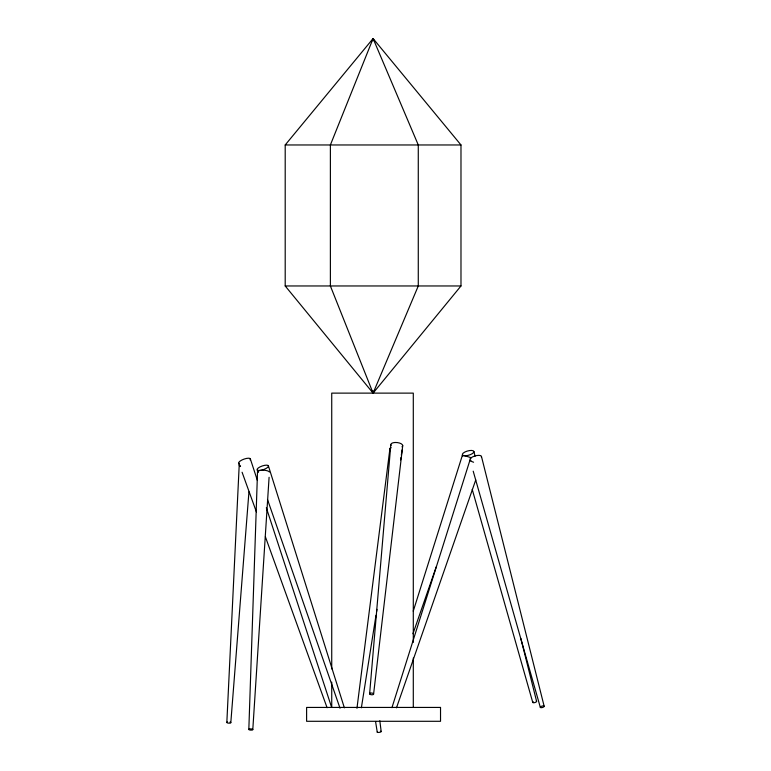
<?xml version="1.0" encoding="UTF-8"?>
<svg xmlns="http://www.w3.org/2000/svg" width="771" height="771" viewBox="0 0 771 771"><rect width="100%" height="100%" fill="white"/><g stroke="black" fill="none" stroke-linecap="round" stroke-linejoin="round"><path stroke-width="1.16" d="M248.831 729.356L257.524 471.611M226.838 722.398L239.222 464.778M252.792 729.645A1.995 0.617 2.3 0 0 250.035 728.903A1.995 0.617 2.3 0 0 249.602 729.954A1.995 0.617 2.3 0 0 252.792 729.645L269.089 477.307M230.808 722.697L248.946 491.888M369.627 693.755L390.801 444.722M373.598 694.035L402.732 445.551M356.954 708.298L389.953 448.423M361.368 707.807L376.007 615.287M376.566 611.731L376.942 609.36M400.583 459.911L400.959 457.54M401.334 455.16L402.086 450.418A6.168 1.744 7.9 0 0 402.086 449.956M413.246 611.172L462.311 455.526M391.947 707.662L469.867 460.451M412.967 633.752L436.241 566.858M396.477 707.836L475.746 479.947M373.983 390.887L373.087 393.123L285.203 285.964L285.203 144.967L373.087 38.55L460.981 144.967L460.981 285.964L373.087 393.123L372.162 390.907M372.152 40.767L373.087 38.55L418.277 144.967L418.277 285.964L373.087 393.123L330.383 285.964L330.383 144.967L373.087 38.55L373.983 40.767M285.203 144.967L460.981 144.967M285.203 285.964L460.981 285.964M238.817 463.178L240.041 466.571M242.084 472.238L256.386 511.857M265.378 536.77L327.087 707.73M257.235 469.982L258.025 472.247M267.489 499.483L340.03 708.231M250.286 458.726L257.379 480.391M266.332 507.761L331.607 707.315M268.337 465.665L344.367 707.836M473.201 471.177L540.317 707.315M472.218 489.402L532.751 702.391M481.47 456.461L544.162 706.265A1.995 0.732 -15.9 0 1 541.396 707.682A1.995 0.732 -15.9 0 1 541.155 706.429A1.995 0.732 -15.9 0 1 544.162 706.265M473.905 451.527A5.995 2.188 -15.9 0 1 465.597 455.757A5.995 2.188 -15.9 0 1 464.884 452.018A5.995 2.188 -15.9 0 1 473.905 451.527L475.081 456.201M520.782 638.301L536.606 701.34M375.554 721.454L377.25 732.151M379.814 720.75L381.173 731.506M413.295 642.397L413.295 393.123L331.732 393.123L331.732 668.9M413.295 658.058L413.295 707.431M331.732 682.142L331.732 707.431M481.383 457.068A5.995 2.188 -15.9 0 0 474.522 456.095A5.995 2.188 -15.9 0 0 470.898 460.47A5.995 0.578 17.3 0 0 473.587 462.224M536.279 701.051A1.995 0.732 -15.9 0 1 535.893 702.15A1.995 0.732 -15.9 0 1 533.291 702.728A1.995 0.732 -15.9 0 1 533.224 701.726M462.812 455.989A5.995 0.578 17.3 0 1 464.344 455.738A5.995 0.578 17.3 0 1 471.312 457.858M257.938 472.575A5.995 1.85 2.3 0 1 261.88 470.214A5.995 1.85 2.3 0 1 269.397 472.016M390.377 449.377A6.168 1.744 7.9 0 1 391.157 447.739M391.051 445.416A5.995 2.612 5.9 0 1 397.364 442.573A5.995 2.612 5.9 0 1 402.019 446.814M380.421 731.226A1.995 0.559 -7.9 0 1 380.874 731.92A1.995 0.559 -7.9 0 1 378.291 732.45A1.995 0.559 -7.9 0 1 377.385 731.843M239.299 463.516A6.168 1.908 -19.8 0 1 244.205 459.053A6.168 1.908 -19.8 0 1 250.074 459.834M229.96 722.099A1.995 0.617 3 0 1 230.346 723.015A1.995 0.617 3 0 1 227.406 722.919A1.995 0.617 3 0 1 227.541 722.022M240.571 466.127A5.927 1.773 2.5 0 1 239.559 464.344M440.53 707.431L306.607 707.431L306.607 721.29L440.53 721.29L440.53 707.431M259.779 470.464A5.995 1.927 -19.1 0 0 268.481 466.147A5.995 1.927 -19.1 0 0 260.097 466.86A5.995 1.927 -19.1 0 0 259.779 470.464M370.253 694.42A1.995 0.867 5.9 0 0 373.55 694.257A1.995 0.867 5.9 0 0 371.044 693.013A1.995 0.867 5.9 0 0 370.253 694.42"/></g></svg>
